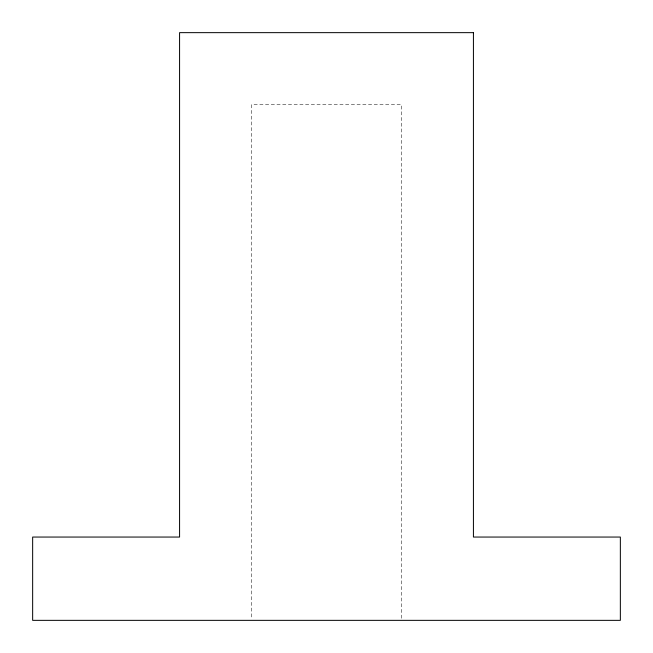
<?xml version="1.0" encoding="UTF-8"?>
<svg xmlns="http://www.w3.org/2000/svg" width="653" height="653" viewBox="0 0 653 653"><rect width="100%" height="100%" fill="white"/><g stroke="black" fill="none" stroke-linecap="round" stroke-linejoin="round"><path stroke-width="0.49" stroke-dasharray="3.27 2.45" d="M401.432 618.309L401.432 104.643L251.568 104.643L251.568 618.309"/><path stroke-width="0.98" d="M473.425 32.65L179.575 32.65L179.575 537.052L32.65 537.052L32.65 620.35L620.35 620.35L620.35 537.052L473.425 537.052L473.425 32.65"/></g></svg>
